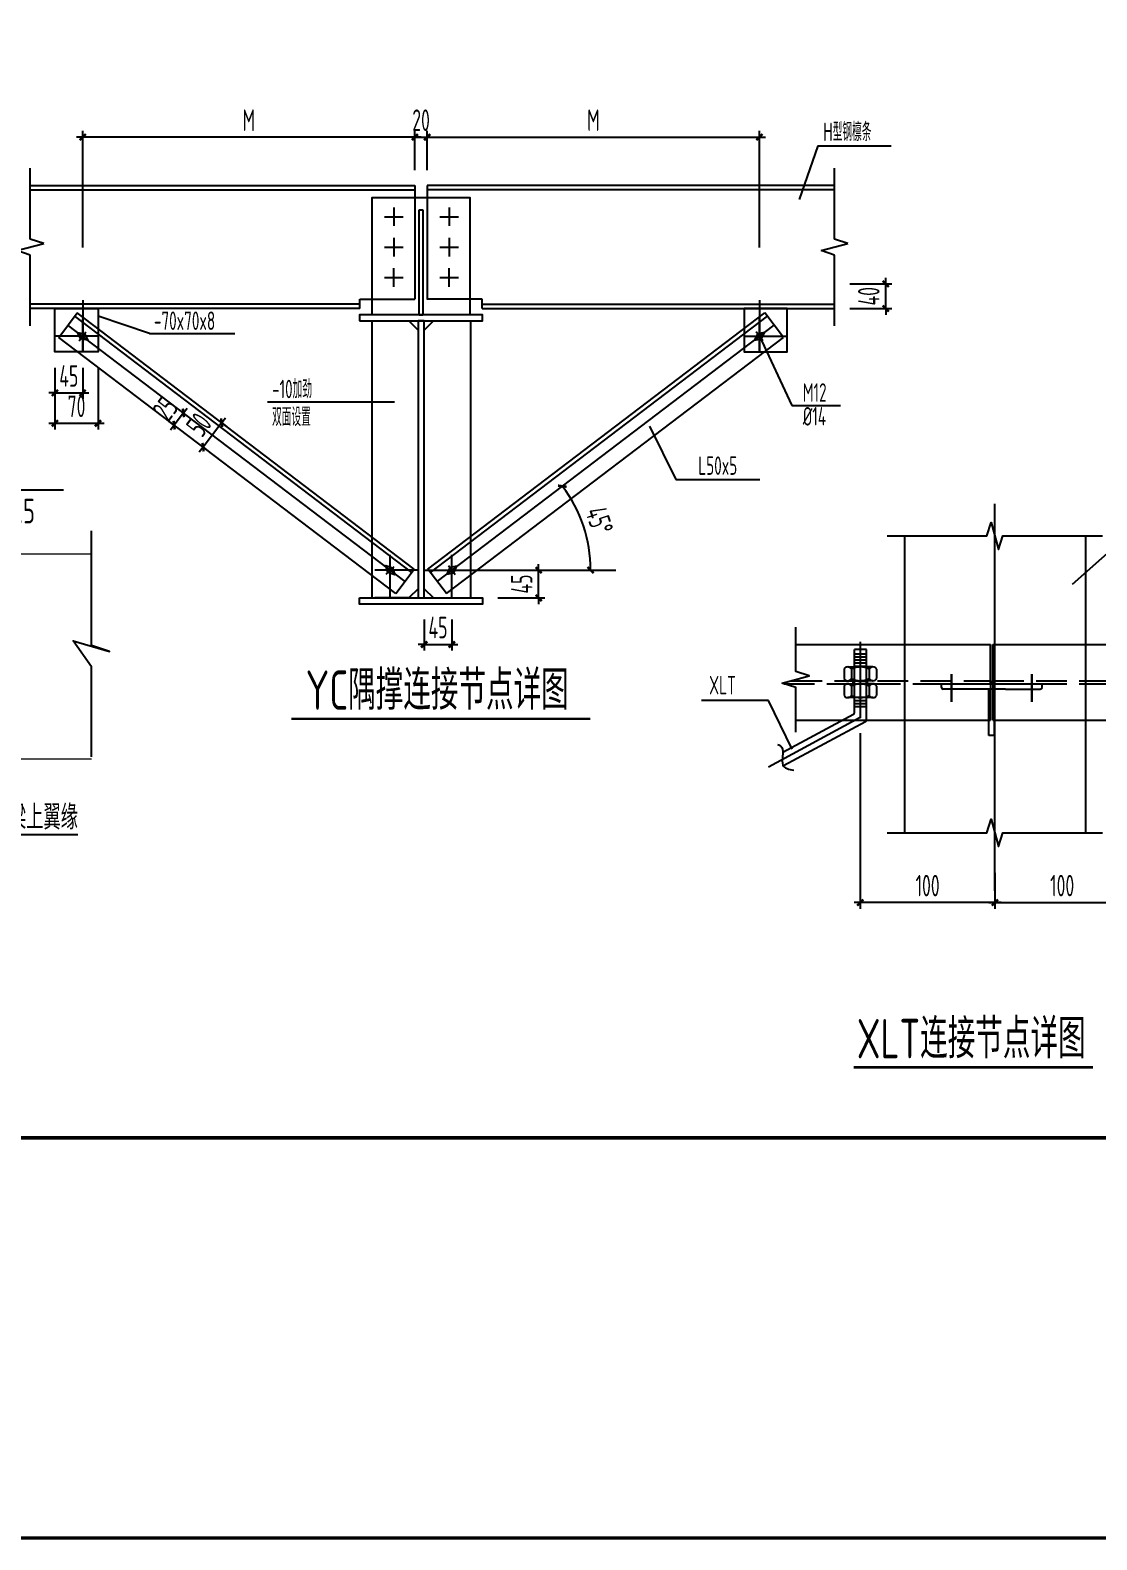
# Model space of a CAD drawing. Extents: x 447413 to 2975780, y -1432727 to 1301644.
# Drawn here: x 2697202 to 2723206, y -541910 to -505126 of the extents above; entities that cross this region are included whole.
import ezdxf
from ezdxf.enums import TextEntityAlignment as Align

# ---------------------------------------------------------------- set-up
doc = ezdxf.new("R2010")
doc.units = 0
doc.header["$LTSCALE"] = 1000
doc.header["$MEASUREMENT"] = 0
for name, pattern in [('ACAD_ISO02W100', [15, 12, -3]), ('ACAD_ISO04W100', [30.5, 24, -3, 0.5, -3]), ('DASH', [0.35, 0.25, -0.1]), ('DOTE', [2.42, 2, -0.2, 0.02, -0.2])]:
    doc.linetypes.add(name, pattern=pattern)
for name, color, linetype in [('AXIS', 3, 'Continuous'), ('AXIS_DIM', 3, 'Continuous'), ('COLU_DE_NUM', 7, 'Continuous'), ('DIM_SYMB', 3, 'Continuous'), ('DOTE', 1, 'Continuous'), ('LAYER2', 1, 'Continuous'), ('PUB_TEXT', 7, 'Continuous'), ('TDB_中实线', 7, 'Continuous'), ('TDB_中心线', 1, 'ACAD_ISO04W100'), ('TDB_文字', 7, 'Continuous'), ('TDB_细实线', 3, 'Continuous'), ('TDB_虚线', 2, 'ACAD_ISO02W100'), ('TEXT', 6, 'Continuous'), ('THIN', 7, 'Continuous'), ('图框', 253, 'Continuous'), ('文字', 3, 'Continuous'), ('标注', 2, 'Continuous')]:
    doc.layers.add(name, color=color, linetype=linetype)
doc.layers.add('檩条', color=7, linetype='Continuous', lineweight=18)
doc.layers.add('轴线__点划线', color=9, linetype='Continuous', lineweight=18)
doc.styles.add('TSSD_Dimension', font='sysz.shx', dxfattribs={"width": 0.7, "bigfont": 'syfs.shx'})
doc.styles.add('TSSD_Label', font='Tssdeng.shx', dxfattribs={"width": 0.7, "bigfont": 'hztxt.shx'})
doc.styles.add('TSSD_REIN', font='Tssdeng.shx', dxfattribs={"width": 0.7, "bigfont": 'hztxt.shx'})
doc.dimstyles.new('TSSD_10_150', dxfattribs={"dimtxt": 525, "dimasz": 150, "dimexe": 150, "dimexo": 375, "dimgap": 150, "dimtad": 1, "dimdec": 0, "dimlfac": 0.066667, "dimzin": 0, "dimdsep": 46, "dimtxsty": 'TSSD_Dimension', "dimblk": 'ARCHTICK', "dimblk1": 'ARCHTICK', "dimblk2": 'ARCHTICK', "dimcen": 0, "dimdle": 150, "dimclrt": 7, "dimadec": 0, "dimazin": 0, "dimtfac": 1, "dimtdec": 0, "dimtix": 1, "dimtmove": 2, "dimatfit": 3, "dimfxl": 0, "dimtolj": 1, "dimtzin": 0, "dimarcsym": 0})

# ---------------------------------------------------------------- blocks, each defined once
blk = doc.blocks.new('A$C6B0021A6')
at = {"layer": '图框', "color": 153, "const_width": 58, "elevation": -84000}
for points in [[(111420, 1020), (2520, 1020), (2520, 83120), (111420, 83120)], [(111420, 83120), (117920, 83120), (117920, 1020), (111420, 1020)]]:
    blk.add_lwpolyline(points, close=True, dxfattribs=at)
blk = doc.blocks.new('_ArchTick')
at = {"color": 0, "linetype": 'ByBlock', "const_width": 0.4}
blk.add_lwpolyline([(-0.5, -0.5), (0.5, 0.5)], dxfattribs=at)
blk = doc.blocks.new('*D1603')
at = {"layer": 'AXIS_DIM', "color": 0, "lineweight": -2, "transparency": 16777216}
for p, q in [((2718059, -511309), (2718059, -511159)), ((2717186, -511309), (2718209, -511309)), ((2718059, -511909), (2718059, -511309)), ((2717186, -511909), (2718209, -511909)), ((2718059, -511909), (2718059, -512059))]:
    blk.add_line(p, q, dxfattribs=at)
at = {"layer": 'Defpoints', "color": 0, "transparency": 16777216}
for p in [(2716811, -511309), (2718059, -511309), (2716811, -511909)]:
    blk.add_point(p, dxfattribs=at)
at = {"layer": 'AXIS_DIM', "color": 0, "lineweight": -2, "transparency": 16777216, "xscale": 150, "yscale": 150, "zscale": 150}
for p, rotation in [((2718059, -511309), 270), ((2718059, -511909), 90)]:
    blk.add_blockref('_ArchTick', p, dxfattribs=dict(at, rotation=rotation))
at = {"layer": 'AXIS_DIM', "color": 7, "transparency": 16777216, "insert": (2717647, -511609), "char_height": 525, "attachment_point": 5, "rotation": 90, "style": 'TSSD_Dimension'}
blk.add_mtext('\\A1;40', dxfattribs=at)
blk = doc.blocks.new('*D1604')
at = {"layer": 'AXIS_DIM', "color": 0, "lineweight": -2, "transparency": 16777216}
for p, q in [((2706582, -508534), (2706582, -507581)), ((2706882, -508534), (2706882, -507581)), ((2706582, -507731), (2706432, -507731)), ((2706582, -507731), (2706882, -507731)), ((2706882, -507731), (2707032, -507731))]:
    blk.add_line(p, q, dxfattribs=at)
at = {"layer": 'Defpoints', "color": 0, "transparency": 16777216}
for p in [(2706882, -507731), (2706582, -508909), (2706882, -508909)]:
    blk.add_point(p, dxfattribs=at)
at = {"layer": 'AXIS_DIM', "color": 0, "lineweight": -2, "transparency": 16777216, "xscale": 150, "yscale": 150, "zscale": 150}
blk.add_blockref('_ArchTick', (2706582, -507731), dxfattribs=at)
at = {"layer": 'AXIS_DIM', "color": 0, "lineweight": -2, "transparency": 16777216, "xscale": 150, "yscale": 150, "zscale": 150, "rotation": 180}
blk.add_blockref('_ArchTick', (2706882, -507731), dxfattribs=at)
at = {"layer": 'AXIS_DIM', "color": 7, "transparency": 16777216, "insert": (2706732, -507319), "char_height": 525, "attachment_point": 5, "style": 'TSSD_Dimension'}
blk.add_mtext('\\A1;20', dxfattribs=at)
blk = doc.blocks.new('*D1605')
at = {"layer": 'AXIS_DIM', "color": 0, "lineweight": -2, "transparency": 16777216}
for p, q in [((2708232, -518284), (2709748, -518284)), ((2709598, -518284), (2709598, -518134)), ((2709598, -518959), (2709598, -518284)), ((2708607, -518959), (2709748, -518959)), ((2709598, -518959), (2709598, -519109))]:
    blk.add_line(p, q, dxfattribs=at)
at = {"layer": 'Defpoints', "color": 0, "transparency": 16777216}
for p in [(2707857, -518284), (2709598, -518284), (2708232, -518959)]:
    blk.add_point(p, dxfattribs=at)
at = {"layer": 'AXIS_DIM', "color": 0, "lineweight": -2, "transparency": 16777216, "xscale": 150, "yscale": 150, "zscale": 150}
for p, rotation in [((2709598, -518284), 270), ((2709598, -518959), 90)]:
    blk.add_blockref('_ArchTick', p, dxfattribs=dict(at, rotation=rotation))
at = {"layer": 'AXIS_DIM', "color": 7, "transparency": 16777216, "insert": (2709185, -518622), "char_height": 525, "attachment_point": 5, "rotation": 90, "style": 'TSSD_Dimension'}
blk.add_mtext('\\A1;45', dxfattribs=at)
blk = doc.blocks.new('*D1606')
at = {"layer": 'AXIS_DIM', "color": 0, "lineweight": -2, "transparency": 16777216}
for p, q in [((2706882, -508534), (2706882, -507581)), ((2714982, -510418), (2714982, -507581)), ((2706732, -507731), (2715132, -507731))]:
    blk.add_line(p, q, dxfattribs=at)
at = {"layer": 'Defpoints', "color": 0, "transparency": 16777216}
for p in [(2714982, -507731), (2706882, -508909), (2714982, -510793)]:
    blk.add_point(p, dxfattribs=at)
at = {"layer": 'AXIS_DIM', "color": 0, "lineweight": -2, "transparency": 16777216, "xscale": 150, "yscale": 150, "zscale": 150, "rotation": 180}
blk.add_blockref('_ArchTick', (2706882, -507731), dxfattribs=at)
at = {"layer": 'AXIS_DIM', "color": 0, "lineweight": -2, "transparency": 16777216, "xscale": 150, "yscale": 150, "zscale": 150}
blk.add_blockref('_ArchTick', (2714982, -507731), dxfattribs=at)
at = {"layer": 'AXIS_DIM', "color": 7, "transparency": 16777216, "insert": (2710932, -507319), "char_height": 525, "attachment_point": 5, "style": 'TSSD_Dimension'}
blk.add_mtext('\\A1;M', dxfattribs=at)
blk = doc.blocks.new('*D1607')
at = {"layer": 'AXIS_DIM', "color": 0, "lineweight": -2, "transparency": 16777216}
for p, q in [((2706807, -519484), (2706807, -520243)), ((2707482, -519484), (2707482, -520243)), ((2706807, -520093), (2706657, -520093)), ((2706807, -520093), (2707482, -520093)), ((2707482, -520093), (2707632, -520093))]:
    blk.add_line(p, q, dxfattribs=at)
at = {"layer": 'Defpoints', "color": 0, "transparency": 16777216}
for p in [(2706807, -519109), (2707482, -519109), (2707482, -520093)]:
    blk.add_point(p, dxfattribs=at)
at = {"layer": 'AXIS_DIM', "color": 0, "lineweight": -2, "transparency": 16777216, "xscale": 150, "yscale": 150, "zscale": 150}
blk.add_blockref('_ArchTick', (2706807, -520093), dxfattribs=at)
at = {"layer": 'AXIS_DIM', "color": 0, "lineweight": -2, "transparency": 16777216, "xscale": 150, "yscale": 150, "zscale": 150, "rotation": 180}
blk.add_blockref('_ArchTick', (2707482, -520093), dxfattribs=at)
at = {"layer": 'AXIS_DIM', "color": 7, "transparency": 16777216, "insert": (2707144, -519680), "char_height": 525, "attachment_point": 5, "style": 'TSSD_Dimension'}
blk.add_mtext('\\A1;45', dxfattribs=at)
blk = doc.blocks.new('*D1608')
at = {"layer": 'AXIS_DIM', "color": 0, "lineweight": -2, "transparency": 16777216}
for p, q in [((2701871, -514689), (2701962, -514570)), ((2701871, -514689), (2701417, -515286)), ((2701875, -514692), (2701990, -514780)), ((2701417, -515286), (2701326, -515405)), ((2701421, -515289), (2701537, -515377))]:
    blk.add_line(p, q, dxfattribs=at)
at = {"layer": 'Defpoints', "color": 0, "transparency": 16777216}
for p in [(2701576, -514465), (2701122, -515062), (2701417, -515286)]:
    blk.add_point(p, dxfattribs=at)
at = {"layer": 'AXIS_DIM', "color": 0, "lineweight": -2, "transparency": 16777216, "xscale": 150, "yscale": 150, "zscale": 150}
for p, rotation in [((2701871, -514689), 232.7651659873407), ((2701417, -515286), 52.76516598734072)]:
    blk.add_blockref('_ArchTick', p, dxfattribs=dict(at, rotation=rotation))
at = {"layer": 'AXIS_DIM', "color": 7, "transparency": 16777216, "insert": (2701316, -514738), "char_height": 525, "attachment_point": 5, "rotation": 52.7652, "style": 'TSSD_Dimension'}
blk.add_mtext('\\A1;50', dxfattribs=at)
blk = doc.blocks.new('*D1609')
at = {"layer": 'AXIS_DIM', "color": 0, "lineweight": -2, "transparency": 16777216}
for p, q in [((2700939, -514451), (2700712, -514750)), ((2700917, -514435), (2700819, -514361)), ((2700939, -514451), (2701029, -514332)), ((2700690, -514734), (2700592, -514659)), ((2700712, -514750), (2700621, -514869))]:
    blk.add_line(p, q, dxfattribs=at)
at = {"layer": 'Defpoints', "color": 0, "transparency": 16777216}
for p in [(2700712, -514750), (2700989, -514960), (2701216, -514662)]:
    blk.add_point(p, dxfattribs=at)
at = {"layer": 'AXIS_DIM', "color": 0, "lineweight": -2, "transparency": 16777216, "xscale": 150, "yscale": 150, "zscale": 150}
for p, rotation in [((2700712, -514750), 52.76516598728409), ((2700939, -514451), 232.7651659872841)]:
    blk.add_blockref('_ArchTick', p, dxfattribs=dict(at, rotation=rotation))
at = {"layer": 'AXIS_DIM', "color": 7, "transparency": 16777216, "insert": (2700497, -514351), "char_height": 525, "attachment_point": 5, "rotation": 52.7652, "style": 'TSSD_Dimension'}
blk.add_mtext('\\A1;25', dxfattribs=at)
blk = doc.blocks.new('*D1611')
at = {"layer": 'AXIS_DIM', "color": 0, "lineweight": -2, "transparency": 16777216}
for p, q in [((2697807, -513356), (2697807, -514854)), ((2698857, -513356), (2698857, -514854)), ((2697657, -514704), (2699007, -514704))]:
    blk.add_line(p, q, dxfattribs=at)
at = {"layer": 'Defpoints', "color": 0, "transparency": 16777216}
for p in [(2697807, -512981), (2698857, -512981), (2698857, -514704)]:
    blk.add_point(p, dxfattribs=at)
at = {"layer": 'AXIS_DIM', "color": 0, "lineweight": -2, "transparency": 16777216, "xscale": 150, "yscale": 150, "zscale": 150, "rotation": 180}
blk.add_blockref('_ArchTick', (2697807, -514704), dxfattribs=at)
at = {"layer": 'AXIS_DIM', "color": 0, "lineweight": -2, "transparency": 16777216, "xscale": 150, "yscale": 150, "zscale": 150}
blk.add_blockref('_ArchTick', (2698857, -514704), dxfattribs=at)
at = {"layer": 'AXIS_DIM', "color": 7, "transparency": 16777216, "insert": (2698332, -514291), "char_height": 525, "attachment_point": 5, "style": 'TSSD_Dimension'}
blk.add_mtext('\\A1;70', dxfattribs=at)
blk = doc.blocks.new('*D1612')
at = {"layer": 'AXIS_DIM', "color": 0, "lineweight": -2, "transparency": 16777216}
for p, q in [((2697807, -513356), (2697807, -514114)), ((2698482, -513356), (2698482, -514114)), ((2697807, -513964), (2697657, -513964)), ((2697807, -513964), (2698482, -513964)), ((2698482, -513964), (2698632, -513964))]:
    blk.add_line(p, q, dxfattribs=at)
at = {"layer": 'Defpoints', "color": 0, "transparency": 16777216}
for p in [(2697807, -512981), (2698482, -512981), (2698482, -513964)]:
    blk.add_point(p, dxfattribs=at)
at = {"layer": 'AXIS_DIM', "color": 0, "lineweight": -2, "transparency": 16777216, "xscale": 150, "yscale": 150, "zscale": 150}
blk.add_blockref('_ArchTick', (2697807, -513964), dxfattribs=at)
at = {"layer": 'AXIS_DIM', "color": 0, "lineweight": -2, "transparency": 16777216, "xscale": 150, "yscale": 150, "zscale": 150, "rotation": 180}
blk.add_blockref('_ArchTick', (2698482, -513964), dxfattribs=at)
at = {"layer": 'AXIS_DIM', "color": 7, "transparency": 16777216, "insert": (2698144, -513551), "char_height": 525, "attachment_point": 5, "style": 'TSSD_Dimension'}
blk.add_mtext('\\A1;45', dxfattribs=at)
blk = doc.blocks.new('*D1613')
at = {"layer": 'AXIS_DIM', "color": 0, "lineweight": -2, "transparency": 16777216}
for p, q in [((2698482, -510418), (2698482, -507581)), ((2706582, -508534), (2706582, -507581)), ((2706732, -507731), (2698332, -507731))]:
    blk.add_line(p, q, dxfattribs=at)
at = {"layer": 'Defpoints', "color": 0, "transparency": 16777216}
for p in [(2698482, -507731), (2706582, -508909), (2698482, -510793)]:
    blk.add_point(p, dxfattribs=at)
at = {"layer": 'AXIS_DIM', "color": 0, "lineweight": -2, "transparency": 16777216, "xscale": 150, "yscale": 150, "zscale": 150, "rotation": 180}
blk.add_blockref('_ArchTick', (2698482, -507731), dxfattribs=at)
at = {"layer": 'AXIS_DIM', "color": 0, "lineweight": -2, "transparency": 16777216, "xscale": 150, "yscale": 150, "zscale": 150}
blk.add_blockref('_ArchTick', (2706582, -507731), dxfattribs=at)
at = {"layer": 'AXIS_DIM', "color": 7, "transparency": 16777216, "insert": (2702532, -507319), "char_height": 525, "attachment_point": 5, "style": 'TSSD_Dimension'}
blk.add_mtext('\\A1;M', dxfattribs=at)
blk = doc.blocks.new('*D1615')
at = {"layer": 'AXIS_DIM', "color": 0, "lineweight": -2, "transparency": 16777216}
blk.add_arc((2707482, -518284), 3383, 0, 37.2348, dxfattribs=at)
at = {"layer": 'Defpoints', "color": 0, "transparency": 16777216}
for p in [(2715340, -512312), (2710786, -517557), (2706807, -518284), (2711484, -518284), (2707124, -518557)]:
    blk.add_point(p, dxfattribs=at)
at = {"layer": 'AXIS_DIM', "color": 0, "lineweight": -2, "transparency": 16777216, "xscale": 150, "yscale": 150, "zscale": 150}
for p, rotation in [((2710175, -516237), 127.2348340126401), ((2710865, -518284), 270.0000000000013)]:
    blk.add_blockref('_ArchTick', p, dxfattribs=dict(at, rotation=rotation))
at = {"layer": 'AXIS_DIM', "color": 7, "transparency": 16777216, "insert": (2711079, -517073), "char_height": 525, "attachment_point": 5, "rotation": 288.6174, "style": 'TSSD_Dimension'}
blk.add_mtext('\\A1;45%%D', dxfattribs=at)
blk = doc.blocks.new('*D1618')
at = {"layer": 'AXIS_DIM', "color": 0, "lineweight": -2, "transparency": 16777216}
for p, q in [((2717440, -522252), (2717440, -526532)), ((2720722, -525657), (2720722, -526532)), ((2720872, -526382), (2717290, -526382))]:
    blk.add_line(p, q, dxfattribs=at)
at = {"layer": 'Defpoints', "color": 0, "transparency": 16777216}
for p in [(2717440, -521877), (2720722, -525282), (2717440, -526382)]:
    blk.add_point(p, dxfattribs=at)
at = {"layer": 'AXIS_DIM', "color": 0, "lineweight": -2, "transparency": 16777216, "xscale": 150, "yscale": 150, "zscale": 150, "rotation": 180}
blk.add_blockref('_ArchTick', (2717440, -526382), dxfattribs=at)
at = {"layer": 'AXIS_DIM', "color": 0, "lineweight": -2, "transparency": 16777216, "xscale": 150, "yscale": 150, "zscale": 150}
blk.add_blockref('_ArchTick', (2720722, -526382), dxfattribs=at)
at = {"layer": 'AXIS_DIM', "color": 7, "transparency": 16777216, "insert": (2719081, -525970), "char_height": 525, "attachment_point": 5, "style": 'TSSD_Dimension'}
blk.add_mtext('\\A1;100', dxfattribs=at)
blk = doc.blocks.new('*D1619')
at = {"layer": 'AXIS_DIM', "color": 0, "lineweight": -2, "transparency": 16777216}
for p, q in [((2724003, -522252), (2724003, -526532)), ((2720722, -525657), (2720722, -526532)), ((2720572, -526382), (2724153, -526382))]:
    blk.add_line(p, q, dxfattribs=at)
at = {"layer": 'Defpoints', "color": 0, "transparency": 16777216}
for p in [(2724003, -521877), (2720722, -525282), (2724003, -526382)]:
    blk.add_point(p, dxfattribs=at)
at = {"layer": 'AXIS_DIM', "color": 0, "lineweight": -2, "transparency": 16777216, "xscale": 150, "yscale": 150, "zscale": 150, "rotation": 180}
blk.add_blockref('_ArchTick', (2720722, -526382), dxfattribs=at)
at = {"layer": 'AXIS_DIM', "color": 0, "lineweight": -2, "transparency": 16777216, "xscale": 150, "yscale": 150, "zscale": 150}
blk.add_blockref('_ArchTick', (2724003, -526382), dxfattribs=at)
at = {"layer": 'AXIS_DIM', "color": 7, "transparency": 16777216, "insert": (2722362, -525970), "char_height": 525, "attachment_point": 5, "style": 'TSSD_Dimension'}
blk.add_mtext('\\A1;100', dxfattribs=at)

msp = doc.modelspace()

# ---------------------------------------------------------------- linework, layer by layer
for p, q in [((2697896.8, -512610.6, 252000), (2698350.6, -512013.5, 252000)), ((2715567.2, -512610.6, 252000), (2715113.3, -512013.5, 252000)), ((2706113.3, -518855.2, 252000), (2706567.2, -518258.1, 252000)), ((2707350.6, -518855.2, 252000), (2706896.8, -518258.1, 252000)), ((2717044.2, -520695.8, 252000), (2717044.2, -520923, 252000)), ((2717133.9, -520640.4, 252000), (2717441.2, -520640.4, 252000)), ((2717223.6, -520695.8, 252000), (2717223.6, -520923, 252000)), ((2717748.6, -520640.4, 252000), (2717441.2, -520640.4, 252000)), ((2717658.9, -520695.8, 252000), (2717658.9, -520923, 252000)), ((2717838.3, -520695.8, 252000), (2717838.3, -520923, 252000)), ((2717044.2, -521107.3, 252000), (2717044.2, -521334.5, 252000)), ((2717133.9, -520978.4, 252000), (2717441.2, -520978.4, 252000)), ((2717133.9, -521051.9, 252000), (2717441.2, -521051.9, 252000)), ((2717223.6, -521107.3, 252000), (2717223.6, -521334.5, 252000)), ((2717269.8, -521051.9, 252000), (2717269.8, -520978.4, 252000)), ((2717323.7, -521051.9, 252000), (2717558.8, -521051.9, 252000)), ((2717748.6, -520978.4, 252000), (2717441.2, -520978.4, 252000)), ((2717748.6, -521051.9, 252000), (2717441.2, -521051.9, 252000)), ((2717612.7, -521051.9, 252000), (2717612.7, -520978.4, 252000)), ((2717658.9, -521107.3, 252000), (2717658.9, -521334.5, 252000)), ((2717838.3, -521107.3, 252000), (2717838.3, -521334.5, 252000)), ((2717748.6, -521389.9, 252000), (2717133.9, -521389.9, 252000))]:
    msp.add_line(p, q)
at = {"color": 1}
for p, q in [((2717294.3, -520325.4, 252000), (2717588.2, -520325.4, 252000)), ((2717294.3, -520396.5, 252000), (2717588.2, -520396.5, 252000)), ((2717294.3, -520472.1, 252000), (2717588.2, -520472.1, 252000)), ((2717294.3, -520543.3, 252000), (2717588.2, -520543.3, 252000)), ((2717294.3, -520618.9, 252000), (2717588.2, -520618.9, 252000)), ((2717294.3, -521457.3, 252000), (2717588.2, -521457.3, 252000)), ((2717294.3, -521532.9, 252000), (2717588.2, -521532.9, 252000)), ((2717294.3, -521604.1, 252000), (2717588.2, -521604.1, 252000))]:
    msp.add_line(p, q, dxfattribs=at)
at = {"linetype": 'DASH', "ltscale": 3}
for p, q in [((2715572, -521051.9, 252000), (2720613.9, -521051.9, 252000)), ((2715760.5, -520978.4, 252000), (2720613.9, -520978.4, 252000)), ((2720673.9, -520978.4, 252000), (2725474.4, -520978.4, 252000)), ((2720673.9, -521051.9, 252000), (2725285.9, -521051.9, 252000))]:
    msp.add_line(p, q, dxfattribs=at)
at = {"elevation": 252000}
for points in [[(2697807, -511909.3), (2698857, -511909.3), (2698857, -512959.3), (2697807, -512959.3)], [(2715657, -511909.3), (2714607, -511909.3), (2714607, -512959.3), (2715657, -512959.3)]]:
    msp.add_lwpolyline(points, close=True, dxfattribs=at)
for points in [[(2698529.7, -512521.7), (2698607.3, -512679.7), (2698434.3, -512647), (2698356.7, -512488.9), (2698529.7, -512521.7)], [(2714934.3, -512521.7), (2714856.7, -512679.7), (2715029.7, -512647), (2715107.3, -512488.9), (2714934.3, -512521.7)], [(2706038.5, -518229.5), (2706091.7, -518397.3), (2705925.5, -518339.2), (2705872.3, -518171.3), (2706038.5, -518229.5)], [(2707434.2, -518221.7), (2707356.7, -518379.8), (2707529.7, -518347), (2707607.2, -518188.9), (2707434.2, -518221.7)]]:
    msp.add_lwpolyline(points, dxfattribs=at)
for centre, radius, start, end in [((2717133.9, -520740.7, 252000), 100.3, 26.60374, 153.39626), ((2717441.2, -521095.7, 252000), 455.4, 61.44652, 118.55348), ((2717748.6, -520740.7, 252000), 100.3, 26.60374, 153.39626), ((2717133.9, -520878.1, 252000), 100.3, 206.60374, 333.39626), ((2717133.9, -521152.2, 252000), 100.3, 26.60374, 153.39626), ((2717441.2, -520523, 252000), 455.4, 241.44652, 298.55348), ((2717441.2, -521507.2, 252000), 455.4, 61.44652, 118.55348), ((2717748.6, -520878.1, 252000), 100.3, 206.60374, 333.39626), ((2717748.6, -521152.2, 252000), 100.3, 26.60374, 153.39626), ((2717133.9, -521289.6, 252000), 100.3, 206.60374, 333.39626), ((2717441.2, -520934.5, 252000), 455.4, 241.44652, 298.55348), ((2717748.6, -521289.6, 252000), 100.3, 206.60374, 333.39626)]:
    msp.add_arc(centre, radius, start, end)
msp.add_open_spline([(2715422, -522527.6, 252000), (2715469.8, -522544.5, 252000), (2715622.5, -522635.5, 252000), (2715440.3, -523071.5, 252000), (2715695.6, -523140.7, 252000), (2715818, -523158.7, 252000)], degree=3, knots=[183.4325027, 183.4325027, 183.4325027, 183.4325027, 362.9634196, 887.2207453, 1265.7995301, 1265.7995301, 1265.7995301, 1265.7995301])
at = {"layer": 'AXIS', "linetype": 'DOTE'}
msp.add_line((2717441.2, -521875.2, 252000), (2717441.2, -520031.6, 252000), dxfattribs=at)
at = {"layer": 'DIM_SYMB', "const_width": 62.5, "elevation": 252000}
for points in [[(2703567.7, -521904.9), (2710857.8, -521904.9)], [(2717276.1, -530397.5), (2723114.5, -530397.5)]]:
    msp.add_lwpolyline(points, dxfattribs=at)
at = {"layer": 'DOTE'}
msp.add_line((2720721.6, -526094.5, 252000), (2720721.6, -516663.3, 252000), dxfattribs=at)
at = {"layer": 'LAYER2', "linetype": 'ACAD_ISO04W100', "ltscale": 100}
msp.add_line((2717440, -521877.3, 252000), (2715198.7, -523084.1, 252000), dxfattribs=at)
at = {"layer": 'PUB_TEXT', "ltscale": 10}
for p, q in [((2718517.1, -517448.8, 252000), (2718517.1, -519337.3, 252000)), ((2722926.1, -517448.8, 252000), (2722926.1, -519337.3, 252000)), ((2718517.1, -519337.3, 252000), (2718517.1, -521051.9, 252000)), ((2722926.1, -519337.3, 252000), (2722926.1, -521051.9, 252000)), ((2715864.7, -520092.7, 252000), (2720613.9, -520092.7, 252000)), ((2720673.9, -520092.7, 252000), (2725578.5, -520092.7, 252000)), ((2717588.2, -520213.9, 252000), (2717294.3, -520213.9, 252000)), ((2717294.3, -521764.5, 252000), (2717294.3, -520213.9, 252000)), ((2717588.2, -521940, 252000), (2717588.2, -520213.9, 252000)), ((2718517.1, -521051.9, 252000), (2718517.1, -524683.9, 252000)), ((2719417.2, -521051.9, 252000), (2721870.6, -521051.9, 252000)), ((2719417.2, -521138.3, 252000), (2719417.2, -521051.9, 252000)), ((2720980.8, -521181.5, 252000), (2719460.4, -521181.5, 252000)), ((2720574.2, -522309.8, 252000), (2720574.2, -521181.5, 252000)), ((2720713.5, -522309.8, 252000), (2720713.5, -521181.5, 252000)), ((2720980.8, -521181.5, 252000), (2721827.4, -521181.5, 252000)), ((2721870.6, -521138.3, 252000), (2721870.6, -521051.9, 252000)), ((2722926.1, -521051.9, 252000), (2722926.1, -524683.9, 252000)), ((2717272.8, -521800.4, 252000), (2715553.1, -522726.3, 252000)), ((2715864.7, -521937.6, 252000), (2720613.9, -521937.6, 252000)), ((2720673.9, -521937.6, 252000), (2725578.5, -521937.6, 252000)), ((2717566.7, -521976, 252000), (2715565.7, -523053.4, 252000)), ((2720713.5, -522309.8, 252000), (2720574.2, -522309.8, 252000))]:
    msp.add_line(p, q, dxfattribs=at)
at = {"layer": 'PUB_TEXT'}
for p, q in [((2720613.9, -521051.9, 252000), (2720613.9, -520092.7, 252000)), ((2720673.9, -521051.9, 252000), (2720673.9, -520092.7, 252000)), ((2720613.9, -520978.4, 252000), (2720613.9, -521937.6, 252000)), ((2720673.9, -520978.4, 252000), (2720673.9, -521937.6, 252000))]:
    msp.add_line(p, q, dxfattribs=at)
at = {"layer": 'PUB_TEXT', "ltscale": 10}
for centre, radius, start, end in [((2719460.4, -521138.3, 252000), 43.2, 180, 270), ((2721827.4, -521138.3, 252000), 43.2, 270, 0), ((2717253.4, -521764.5, 252000), 40.8, 298.29834, 0), ((2717438.8, -521875.2, 252000), 2.45, 298.29834, 0), ((2717547.4, -521940, 252000), 40.8, 298.29834, 0)]:
    msp.add_arc(centre, radius, start, end, dxfattribs=at)
at = {"layer": 'TDB_中实线', "ltscale": 100}
for p, q in [((2697204.6, -508909.3, 252000), (2706582, -508909.3, 252000)), ((2697204.6, -509014.3, 252000), (2706582, -509014.3, 252000)), ((2706582, -508909.3, 252000), (2706582, -511677.3, 252000)), ((2706882, -508909.3, 252000), (2706882, -511684.3, 252000)), ((2716811.5, -508909.3, 252000), (2706882, -508909.3, 252000)), ((2716811.5, -509014.3, 252000), (2706882, -509014.3, 252000)), ((2705241.7, -511804.3, 252000), (2697204.6, -511804.3, 252000)), ((2705241.7, -511909.3, 252000), (2697204.6, -511909.3, 252000)), ((2705241.7, -511909.3, 252000), (2705241.7, -511677.3, 252000)), ((2705241.7, -511677.3, 252000), (2706582, -511677.3, 252000)), ((2708222.2, -511677.3, 252000), (2706882, -511677.3, 252000)), ((2708222.2, -511909.3, 252000), (2708222.2, -511677.3, 252000)), ((2708222.2, -511804.3, 252000), (2716811.5, -511804.3, 252000)), ((2708222.2, -511909.3, 252000), (2716811.5, -511909.3, 252000)), ((2706687, -512059.3, 252000), (2706777, -512059.3, 252000))]:
    msp.add_line(p, q, dxfattribs=at)
at = {"layer": 'TDB_中实线'}
for p, q in [((2706567.2, -518258.1, 252000), (2698350.6, -512013.5, 252000)), ((2706896.8, -518258.1, 252000), (2715113.3, -512013.5, 252000)), ((2706503.6, -518341.7, 252000), (2698287.1, -512097.1, 252000)), ((2705538, -518959.3, 252000), (2705538, -512209.3, 252000)), ((2706657, -512434.3, 252000), (2706432, -512209.3, 252000)), ((2706807, -512434.3, 252000), (2707032, -512209.3, 252000)), ((2706960.3, -518341.7, 252000), (2715176.9, -512097.1, 252000)), ((2707948.9, -518959.3, 252000), (2707948.9, -512209.3, 252000)), ((2706113.3, -518855.2, 252000), (2697896.8, -512610.6, 252000)), ((2707350.6, -518855.2, 252000), (2715567.2, -512610.6, 252000)), ((2706657, -517909.3, 252000), (2706657, -518734.3, 252000)), ((2706432, -518959.3, 252000), (2705607, -518959.3, 252000)), ((2706657, -518734.3, 252000), (2706432, -518959.3, 252000)), ((2706807, -518734.3, 252000), (2707032, -518959.3, 252000))]:
    msp.add_line(p, q, dxfattribs=at)
at = {"layer": 'TDB_中实线', "ltscale": 100, "elevation": 252000}
msp.add_lwpolyline([(2707931.9, -512059.3), (2707931.9, -512059.3), (2707931.9, -509213.3), (2705532, -509213.3), (2705532, -512059.3)], dxfattribs=at)
at = {"layer": 'TDB_中实线', "color": 3, "elevation": 252000}
for points in [[(2705232, -512209.3), (2708232, -512209.3), (2708232, -512059.3), (2705232, -512059.3)], [(2706657, -518959.3), (2706807, -518959.3), (2706807, -512209.3), (2706657, -512209.3)], [(2705232, -518959.3), (2708232, -518959.3), (2708232, -519109.3), (2705232, -519109.3)]]:
    msp.add_lwpolyline(points, close=True, dxfattribs=at)
at = {"layer": 'TDB_中心线', "ltscale": 20}
for p, q in [((2706067.3, -509445.7, 252000), (2706067.3, -509895.7, 252000)), ((2707417.3, -509445.7, 252000), (2707417.3, -509895.7, 252000)), ((2705842.3, -509670.7, 252000), (2706292.3, -509670.7, 252000)), ((2707192.3, -509670.7, 252000), (2707642.3, -509670.7, 252000)), ((2706067.3, -510186.3, 252000), (2706067.3, -510636.3, 252000)), ((2707417.3, -510186.3, 252000), (2707417.3, -510636.3, 252000)), ((2705842.3, -510411.3, 252000), (2706292.3, -510411.3, 252000)), ((2707192.3, -510411.3, 252000), (2707642.3, -510411.3, 252000)), ((2706067.3, -511377, 252000), (2706067.3, -510927, 252000)), ((2707417.3, -511377, 252000), (2707417.3, -510927, 252000)), ((2705842.3, -511152, 252000), (2706292.3, -511152, 252000)), ((2707192.3, -511152, 252000), (2707642.3, -511152, 252000)), ((2698482, -511700.9, 252000), (2698482, -511909.3, 252000)), ((2698482, -511909.3, 252000), (2698482, -512959.3, 252000)), ((2714982, -511700.9, 252000), (2714982, -511909.3, 252000)), ((2714982, -511909.3, 252000), (2714982, -512959.3, 252000)), ((2706340.2, -518556.6, 252000), (2698123.7, -512312, 252000)), ((2698482, -512975.9, 252000), (2698482, -512157.1, 252000)), ((2707123.7, -518556.6, 252000), (2715340.2, -512312, 252000)), ((2714982, -512975.9, 252000), (2714982, -512157.1, 252000)), ((2698857, -512584.3, 252000), (2697807, -512584.3, 252000)), ((2698714.9, -512584.3, 252000), (2698265.8, -512584.3, 252000)), ((2698398.8, -512693.5, 252000), (2698561.8, -512479.4, 252000)), ((2714607, -512584.3, 252000), (2715657, -512584.3, 252000)), ((2714749.1, -512584.3, 252000), (2715198.1, -512584.3, 252000)), ((2715065.1, -512693.5, 252000), (2714902.1, -512479.4, 252000)), ((2705883.5, -518379.9, 252000), (2706076.6, -518192.5, 252000)), ((2707249.1, -518284.3, 252000), (2707698.1, -518284.3, 252000)), ((2707565.2, -518393.5, 252000), (2707402, -518179.5, 252000))]:
    msp.add_line(p, q, dxfattribs=at)
at = {"layer": 'TDB_中心线', "ltscale": 20, "elevation": 252000}
for points in [[(2705982, -518959.3), (2705982, -517909.3)], [(2707482, -518959.3), (2707482, -517909.3)], [(2706657, -518284.3), (2705607, -518284.3)], [(2706807, -518284.3), (2711483.8, -518284.3)]]:
    msp.add_lwpolyline(points, dxfattribs=at)
at = {"layer": 'TDB_文字', "color": 3}
for p, q in [((2716403, -507944.5, 252000), (2715946.7, -509251.4, 252000)), ((2716403, -507944.5, 252000), (2718193.7, -507944.5, 252000)), ((2700108.5, -512518.8, 252000), (2698857, -512094.7, 252000)), ((2700108.5, -512518.8, 252000), (2702190.9, -512518.8, 252000)), ((2714982, -512584.3, 252000), (2715773.4, -514267, 252000)), ((2702989, -514182.6, 252000), (2706085.3, -514182.6, 252000)), ((2715773.4, -514267, 252000), (2716953.1, -514267, 252000)), ((2712300.3, -514777.5, 252000), (2712944.3, -516075.9, 252000)), ((2712944.3, -516075.9, 252000), (2714990.3, -516075.9, 252000))]:
    msp.add_line(p, q, dxfattribs=at)
at = {"layer": 'TDB_细实线'}
for p, q in [((2697204.6, -510214.3, 252000), (2697204.6, -508489.3, 252000)), ((2716811.5, -510214.3, 252000), (2716811.5, -508489.3, 252000)), ((2696876.5, -510497.7, 252000), (2697532.8, -510320.9, 252000)), ((2697204.6, -510604.3, 252000), (2696876.5, -510497.7, 252000)), ((2697532.8, -510320.9, 252000), (2697204.6, -510214.3, 252000)), ((2716483.4, -510497.7, 252000), (2717139.6, -510320.9, 252000)), ((2716811.5, -510604.3, 252000), (2716483.4, -510497.7, 252000)), ((2717139.6, -510320.9, 252000), (2716811.5, -510214.3, 252000)), ((2697204.6, -512329.3, 252000), (2697204.6, -510604.3, 252000)), ((2716811.5, -512329.3, 252000), (2716811.5, -510604.3, 252000))]:
    msp.add_line(p, q, dxfattribs=at)
at = {"layer": 'TDB_虚线', "ltscale": 20}
for p, q in [((2706687, -509502.3, 252000), (2706777, -509502.3, 252000)), ((2706687, -512059.3, 252000), (2706687, -509502.3, 252000)), ((2706777, -509502.3, 252000), (2706777, -512059.3, 252000))]:
    msp.add_line(p, q, dxfattribs=at)
at = {"layer": 'TEXT', "color": 7, "linetype": 'Continuous', "ltscale": 0.8}
for p, q in [((2695142, -516323.9, 126000), (2698015.9, -516323.9, 126000)), ((2698366.7, -524735.6, 126000), (2696023.4, -524735.6, 126000))]:
    msp.add_line(p, q, dxfattribs=at)
at = {"layer": 'THIN'}
for points, elevation in [([(2718097.1, -517448.8), (2720526.6, -517448.8), (2720631.6, -517118.8), (2720811.6, -517778.8), (2720916.6, -517448.8), (2723346.1, -517448.8)], 252000), ([(2698693.9, -522829.8), (2698693.9, -520641.5), (2698253.9, -520001.8), (2699133.9, -520261.5), (2698693.9, -520121.5), (2698693.9, -517321.5)], 126000), ([(2715864.7, -522227.3), (2715864.7, -521145), (2715534.7, -521040), (2716194.7, -520860), (2715864.7, -520755), (2715864.7, -519672.7)], 252000), ([(2718097.1, -524683.9), (2720526.6, -524683.9), (2720631.6, -524353.9), (2720811.6, -525013.9), (2720916.6, -524683.9), (2723346.1, -524683.9)], 252000)]:
    msp.add_lwpolyline(points, dxfattribs=dict(at, elevation=elevation))
at = {"layer": '标注'}
for p, q in [((2722611.7, -518627.5, 252000), (2724157.3, -517249.1, 252000)), ((2715203.5, -521460.3, 252000), (2713569.1, -521460.3, 252000)), ((2715778.2, -522641.9, 252000), (2715203.5, -521460.3, 252000))]:
    msp.add_line(p, q, dxfattribs=at)
at = {"layer": '檩条'}
for p, q in [((2684299.5, -517881.5, 126000), (2698693.9, -517881.5, 126000)), ((2684299.5, -522881.5, 126000), (2698693.9, -522881.5, 126000))]:
    msp.add_line(p, q, dxfattribs=at)
at = {"layer": '轴线__点划线', "const_width": 60, "elevation": 252000}
for points in [[(2719664.1, -520811.9), (2719664.1, -521494.8)], [(2721623.7, -520811.9), (2721623.7, -521494.8)]]:
    msp.add_lwpolyline(points, dxfattribs=at)

# ---------------------------------------------------------------- block references
at = {"xscale": 1.5, "yscale": 1.5, "zscale": 1.5, "rotation": 270}
msp.add_blockref('A$C6B0021A6', (2617168.3, -364986.5, 252000), dxfattribs=at)

# ---------------------------------------------------------------- texts
at = {"layer": 'COLU_DE_NUM', "style": 'TSSD_Label', "width": 0.7}
for s, p in [('YC隅撑连接节点详图', (2707124.5, -521154.9, 252000)), ('XLT连接节点详图', (2720142.4, -529647.5, 252000))]:
    msp.add_text(s, height=960, dxfattribs=at).set_placement(p, align=Align.MIDDLE)
at = {"layer": 'PUB_TEXT', "style": 'TSSD_Dimension', "width": 0.705882}
msp.add_text('XLT', height=450, dxfattribs=at).set_placement((2713754.2, -521309.9, 252000))
at = {"layer": 'TEXT', "color": 7, "linetype": 'Continuous', "ltscale": 0.8, "style": 'TSSD_REIN', "width": 0.7}
for s, p in [('孔%%c=13.5', (2695388.8, -517144, 126000)), ('钢梁上翼缘', (2696266.3, -524602.7, 126000))]:
    msp.add_text(s, height=600, dxfattribs=at).set_placement(p)
at = {"layer": '文字', "style": 'TSSD_Dimension', "width": 0.7}
for s, p in [('H型钢檩条', (2716535.5, -507829.3, 252000)), ('-70x70x8', (2700219.2, -512430.7, 252000)), ('-10加劲', (2703099.7, -514094.4, 252000)), ('M12', (2716038.4, -514179.3, 252000)), ('双面设置', (2703099.7, -514774.1, 252000)), ('%%C14', (2716038.4, -514759.5, 252000)), ('L50x5', (2713489.1, -515960.8, 252000))]:
    msp.add_text(s, height=450, dxfattribs=at).set_placement(p)

# ---------------------------------------------------------------- dimensions: what is measured, and where the dimension line sits
at = {"layer": 'AXIS_DIM'}
for base, p1, p2, text, picture, middle in [((2698482, -507731.5, 252000), (2706582, -508909.3, 252000), (2698482, -510793.2, 252000), 'M', '*D1613', (2702532, -507319, 252000)), ((2706882, -507731.5, 252000), (2706582, -508909.3, 252000), (2706882, -508909.3, 252000), '20', '*D1604', (2706732, -507319, 252000)), ((2714982, -507731.5, 252000), (2706882, -508909.3, 252000), (2714982, -510793.2, 252000), 'M', '*D1606', (2710932, -507319, 252000)), ((2698857, -514703.8, 252000), (2697807, -512980.6, 252000), (2698857, -512980.6, 252000), '70', '*D1611', (2698332, -514291.3, 252000)), ((2698482, -513963.8, 252000), (2697807, -512980.6, 252000), (2698482, -512980.6, 252000), '45', '*D1612', (2698144.5, -513551.3, 252000)), ((2707482, -520092.5, 252000), (2706807, -519109.3, 252000), (2707482, -519109.3, 252000), '45', '*D1607', (2707144.5, -519680, 252000)), ((2717440, -526382.2, 252000), (2720721.6, -525281.9, 252000), (2717440, -521877.3, 252000), '100', '*D1618', (2719080.8, -525969.7, 252000)), ((2724003.2, -526382.2, 252000), (2720721.6, -525281.9, 252000), (2724003.2, -521877.3, 252000), '100', '*D1619', (2722362.4, -525969.7, 252000))]:
    dim = msp.add_linear_dim(base=base, p1=p1, p2=p2, text=text, dimstyle='TSSD_10_150', dxfattribs=at)
    dim.commit()
    dim.dimension.update_dxf_attribs({"geometry": picture, "text_midpoint": middle})
for base, p1, p2, text, picture, middle in [((2718059.2, -511309.3, 252000), (2716811.5, -511909.3, 252000), (2716811.5, -511309.3, 252000), '40', '*D1603', (2717646.7, -511609.3, 252000)), ((2709597.6, -518284.3, 252000), (2708232, -518959.3, 252000), (2707857, -518284.3, 252000), '45', '*D1605', (2709185.1, -518621.8, 252000))]:
    dim = msp.add_linear_dim(base=base, p1=p1, p2=p2, angle=90, text=text, dimstyle='TSSD_10_150', dxfattribs=at)
    dim.commit()
    dim.dimension.update_dxf_attribs({"geometry": picture, "text_midpoint": middle})
dim = msp.add_angular_dim_2l(base=(2710786, -517557.2), line1=((2707123.7, -518556.6, 252000), (2715340.2, -512312, 252000)), line2=((2706807, -518284.3, 252000), (2711483.8, -518284.3, 252000)), text='45%%D', dimstyle='TSSD_10_150', dxfattribs=at)
dim.commit()
dim.dimension.update_dxf_attribs({"geometry": '*D1615', "text_midpoint": (2711078.9, -517072.6, 252000)})
for p1, p2, distance, text, picture, middle in [((2701215.6, -514661.9, 252000), (2700988.7, -514960.4, 252000), -348, '25', '*D1609', (2700496.6, -514351, 252000)), ((2701576.2, -514464.9, 252000), (2701122.4, -515062.1, 252000), 370.2, '50', '*D1608', (2701315.6, -514737.9, 252000))]:
    dim = msp.add_aligned_dim(p1=p1, p2=p2, distance=distance, text=text, dimstyle='TSSD_10_150', dxfattribs=at)
    dim.commit()
    dim.dimension.update_dxf_attribs({"geometry": picture, "text_midpoint": middle})

doc.saveas('drawing.dxf')
